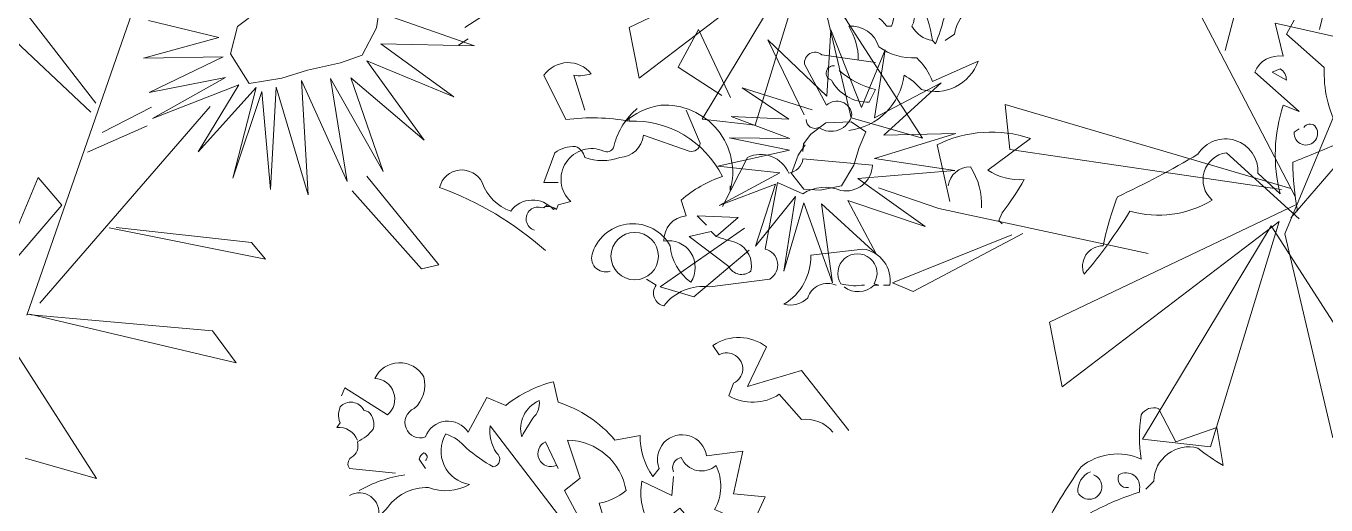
# Model space of a CAD drawing. Header units: millimetres. Extents: x 2033 to 2295, y 1536 to 1691.
# Drawn here: x 2144.6568 to 2145.1548, y 1628.4369 to 1628.6204 of the extents above; entities that cross this region are included whole.
import ezdxf

# ---------------------------------------------------------------- set-up
doc = ezdxf.new("R2010")
doc.units = ezdxf.units.MM
doc.layers.add('Verde', color=58, linetype='Continuous', lineweight=13)

# ---------------------------------------------------------------- blocks, each defined once
blk = doc.blocks.new('verdess')
at = {"lineweight": 0}
for points in [[(737.21988, 507.70008), (737.21686, 507.70673), (737.21625, 507.70734, -0.240921), (737.23501, 507.69826), (737.23683, 507.69826, 0.236053), (737.23501, 507.71581, -0.5), (737.2447, 507.69826, 0.236053), (737.25256, 507.69281, 0.211075), (737.23562, 507.72065, 0.162277), (737.23501, 507.7146), (737.2338, 507.7146, -0.383194), (737.22836, 507.70613, -0.056625), (737.22049, 507.70794), (737.21928, 507.70794)], [(737.39297, 507.62443), (737.36513, 507.64984, 0.636124), (737.35968, 507.63169, -0.212875), (737.32821, 507.62745, -0.040161), (737.31066, 507.60324, -0.538727), (737.31792, 507.61414, -0.038391), (737.32337, 507.6329, 0.023422), (737.35424, 507.64924, -0.778931), (737.37723, 507.64198), (737.38571, 507.63411, -0.14267), (737.38692, 507.668), (737.39297, 507.66558), (737.37602, 507.68071, -0.349304), (737.38692, 507.68676), (737.38389, 507.69947), (737.41052, 507.69342, -0.186783), (737.42141, 507.69826), (737.41355, 507.71399), (737.40447, 507.71218), (737.40084, 507.69705)], [(737.26588, 507.70431, 0.651581), (737.25922, 507.71097, -0.045349), (737.25377, 507.6916), (737.25256, 507.69281)], [(737.2574, 507.69281), (737.26104, 507.69523, -0.365204), (737.27496, 507.70794)], [(737.22412, 507.68555, 0.143021), (737.22049, 507.69826, -0.358047), (737.23199, 507.69039, 0.172546), (737.24651, 507.68616, -0.123093), (737.25256, 507.67708), (737.27011, 507.68495, -0.40274), (737.24833, 507.67405, 0.082748), (737.24167, 507.6795, -0.343094), (737.22049, 507.65832)], [(737.39236, 507.62745, -0.04158), (737.39055, 507.64621, 0.012192), (737.4081, 507.65348, 0.248367), (737.4081, 507.65892, -0.13884), (737.40265, 507.68252), (737.38813, 507.69523), (737.39115, 507.70068)], [(737.20415, 507.66255, 0.566177), (737.20899, 507.65953, 0.534058), (737.2217, 507.66437, 0.630219), (737.21202, 507.668), (737.20354, 507.68373, -0.679398), (737.2102, 507.68737), (737.23078, 507.68434)], [(737.11942, 507.66618), (737.11518, 507.6795, 0.123093), (737.12184, 507.6801, 0.499542), (737.10369, 507.6795), (737.11216, 507.66255, -0.074951), (737.13637, 507.66195, -0.294968), (737.17207, 507.64077, 0.096375), (737.15634, 507.63169), (737.15815, 507.62564, 0.398468), (737.14968, 507.61595, -0.659393), (737.15997, 507.60022, -0.217575), (737.1521, 507.61414, 0.649521), (737.12245, 507.61172, 0.661377), (737.1291, 507.60445)], [(737.21504, 507.68313, 0.926025), (737.21383, 507.67768, 0.286789), (737.22836, 507.66921), (737.23078, 507.67405, -0.120178), (737.21686, 507.68131)], [(737.38268, 507.68071), (737.38813, 507.67768, 0.276978), (737.38571, 507.68192), (737.38268, 507.68071)], [(737.13637, 507.66376), (737.13637, 507.66195), (737.13637, 507.66376), (737.13455, 507.66134, -0.162277), (737.14847, 507.668, -0.516235), (737.1751, 507.63532), (737.1751, 507.63713)], [(737.10005, 507.62019, -1.044418), (737.10308, 507.62866, -0.323349), (737.10853, 507.62806), (737.10913, 507.62987), (737.11397, 507.63108, -0.840088), (737.12668, 507.65045, 0.4142), (737.13031, 507.65166, -0.154678), (737.13879, 507.66618), (737.13939, 507.66679)], [(737.15815, 507.66618), (737.1636, 507.65348, -0.489075), (737.15936, 507.65045), (737.14181, 507.6565, -0.380188), (737.13273, 507.64803, -0.181808), (737.11942, 507.64803, 0.224854), (737.11579, 507.65226, 0.162277), (737.10792, 507.64984), (737.10369, 507.63835), (737.10913, 507.63835)], [(737.39478, 507.65953, -0.442368), (737.39902, 507.66013, -1.516525), (737.39115, 507.65771), (737.39297, 507.65892)], [(737.25922, 507.63108), (737.25438, 507.65287, -0.198578), (737.29009, 507.65529), (737.27375, 507.64319, 0.173447), (737.28766, 507.63956, -0.044205), (737.27919, 507.62685), (737.27798, 507.62382), (737.27919, 507.62261)], [(737.14302, 507.60143), (737.14665, 507.59901, 0.54657), (737.14968, 507.59114, -0.272095), (737.16723, 507.5984), (737.19023, 507.60143, 0.677032), (737.18841, 507.61293), (737.19325, 507.63835), (737.20294, 507.63411, -0.248367), (737.21746, 507.63532, 0.452606), (737.22957, 507.645), (737.20294, 507.64742, -0.333328), (737.19749, 507.64198, 0.430618), (737.18176, 507.64803), (737.17207, 507.62927)], [(737.10429, 507.61232, 0.094757), (737.06374, 507.63653, -0.699951), (737.08008, 507.63835, 0.222214), (737.09098, 507.62745, -0.480621), (737.10732, 507.62806), (737.10792, 507.62866)], [(737.25862, 507.63713, -0.388977), (737.26709, 507.6444, -0.162277), (737.27132, 507.62866)], [(737.16965, 507.61777, 0.021729), (737.17752, 507.61535, -0.356949), (737.18297, 507.60445, -0.482147), (737.17449, 507.60627), (737.15936, 507.61777), (737.16784, 507.61958), (737.16965, 507.61777)], [(737.21565, 507.59901, 0.453766), (737.20475, 507.59417, -0.265564), (737.19567, 507.59175, 0.264557), (737.20596, 507.61051), (737.22593, 507.61293, -0.415939), (737.23622, 507.59901), (737.2338, 507.59901)], [(737.21867, 507.5984, 0.366302), (737.23017, 507.59901), (737.23199, 507.59901), (737.23017, 507.59961, 1.810471), (737.21746, 507.59961, 0.099014), (737.22533, 507.59901), (737.22654, 507.59901)], [(737.22049, 507.54333), (737.20233, 507.56633), (737.18176, 507.56027), (737.18902, 507.5754, 0.323273), (737.16844, 507.57601), (737.17086, 507.57238, -1.034378), (737.17631, 507.56149), (737.17449, 507.55664, 0.280991), (737.19386, 507.55725), (737.20233, 507.54757, -0.26123), (737.21444, 507.54272)], [(737.12789, 507.5052), (737.12487, 507.51549, 0.118973), (737.13516, 507.52033, 0.363647), (737.11276, 507.5397), (737.1176, 507.52517), (737.11155, 507.52033), (737.12063, 507.50339, -0.5)], [(737.18236, 507.5046), (737.18841, 507.51791), (737.17631, 507.51912), (737.17994, 507.53546), (737.16602, 507.53365, 1.125015), (737.14786, 507.5288), (737.14544, 507.52578, -0.162277), (737.1406, 507.54151), (737.13092, 507.5397, 0.14122), (737.10913, 507.55422), (737.10732, 507.56209, 0.106674), (737.08916, 507.55301), (737.0819, 507.55604), (737.07464, 507.54272, 0.62291), (737.0583, 507.54091, -0.972748), (737.05406, 507.5518, 0.276978), (737.05769, 507.56391, 0.613373), (737.03893, 507.5633, -0.688248), (737.04377, 507.54938), (737.02743, 507.55967), (737.02622, 507.55664)], [(737.03227, 507.5397, 0.326447), (737.0244, 507.54454), (737.02561, 507.54636, -0.099014), (737.02501, 507.54999), (737.02561, 507.55241, -0.522827), (737.03469, 507.5512), (737.03651, 507.55059, -0.276978), (737.03832, 507.54393, -0.123093), (737.03227, 507.53909, -0.350769), (737.02985, 507.53304, 0.4142), (737.02925, 507.5288), (737.0468, 507.52699)], [(737.09582, 507.54212), (737.09521, 507.54091, -0.369919), (737.10187, 507.55483, -0.265564), (737.09945, 507.54817), (737.09582, 507.54212)], [(737.28766, 507.4816), (737.27556, 507.48765, -0.357925), (737.29432, 507.5046, -0.02861), (737.30945, 507.52941, -0.284912), (737.33245, 507.53244, -0.072906), (737.33245, 507.54938, -0.350769), (737.33911, 507.5518), (737.34576, 507.53909), (737.3615, 507.54454), (737.36392, 507.53002, -0.042465), (737.35424, 507.53667, 0.482147), (737.33729, 507.52396), (737.33426, 507.52094)], [(737.06798, 507.49068), (737.06314, 507.50218, -0.563461), (737.07282, 507.50157), (737.07948, 507.49794, -0.132751), (737.08734, 507.5052, 0.770752), (737.11095, 507.50883), (737.08311, 507.54515, 0.176163), (737.08553, 507.53486, -0.659393), (737.08432, 507.52941, -0.051254), (737.07403, 507.53667, 0.123093), (737.06616, 507.54212, 0.535172), (737.07524, 507.52275, -0.225418), (737.05951, 507.52154, 0.260452), (737.04317, 507.51307), (737.03469, 507.5046, 1.152542), (737.02925, 507.51852)], [(737.10853, 507.53002, -1), (737.10429, 507.53909), (737.10913, 507.5288)], [(737.0583, 507.53183, 0.618027), (737.05769, 507.53486, 0.162277), (737.05587, 507.53244), (737.0583, 507.5288)], [(737.15331, 507.52759, -0.480621), (737.15634, 507.53304, 0.516449), (737.16965, 507.53002, -0.249695), (737.16905, 507.51307, -0.105927), (737.17812, 507.50762), (737.17026, 507.49733), (737.15573, 507.51367, -0.054871), (737.14484, 507.50641, -0.192581), (737.14121, 507.52396), (737.15271, 507.51852), (737.15331, 507.52578)], [(737.05043, 507.52638, 0.093063), (737.03288, 507.52033)], [(737.32761, 507.52154, -0.618027), (737.32398, 507.52638, -0.649872), (737.33184, 507.52094), (737.33184, 507.51973, 0.048447), (737.31308, 507.51186, 0.291199), (737.31308, 507.50762, -0.493149), (737.31611, 507.48463, -0.073044), (737.29674, 507.49673, 0.819794), (737.28282, 507.49128, 0.07692), (737.29311, 507.47494, 0.333328), (737.29311, 507.47857), (737.29069, 507.47978)], [(737.31308, 507.52759, 0.326447), (737.30824, 507.51973, 1.475342), (737.31429, 507.52638)]]:
    blk.add_lwpolyline(points, format="xyb", dxfattribs=at)
for points in [[(737.07464, 507.69342), (737.071, 507.691)], [(737.1049, 507.62987), (737.10369, 507.62866), (737.1049, 507.62987)], [(737.16965, 507.61777), (737.17812, 507.62503), (737.16239, 507.62564), (737.16602, 507.622)]]:
    blk.add_lwpolyline(points, dxfattribs=at)
blk.add_circle((737.13848, 507.6102), 0.00908, dxfattribs=at)

msp = doc.modelspace()

# ---------------------------------------------------------------- linework, layer by layer
at = {"layer": 'Verde', "color": 86, "linetype": 'Continuous'}
for p, q in [((2145.15078, 1628.74369), (2145.11615, 1628.61102)), ((2144.72151, 1628.69452), (2144.65708, 1628.50962)), ((2145.08832, 1628.66001), (2145.14301, 1628.55515)), ((2144.8249, 1628.61991), (2144.87617, 1628.65283)), ((2144.96212, 1628.65528), (2144.88783, 1628.61989)), ((2144.89162, 1628.60044), (2144.95677, 1628.6501)), ((2144.91578, 1628.58472), (2144.95431, 1628.64877)), ((2144.95677, 1628.6501), (2144.93615, 1628.58244)), ((2144.95431, 1628.64877), (2145.00015, 1628.57742)), ((2144.97286, 1628.58517), (2144.95843, 1628.64637)), ((2144.68358, 1628.5909), (2144.64916, 1628.63522)), ((2144.64833, 1628.61882), (2144.68157, 1628.58734)), ((2144.88783, 1628.61989), (2144.89162, 1628.60044)), ((2144.91439, 1628.61913), (2144.90665, 1628.60462)), ((2144.92668, 1628.59299), (2144.91439, 1628.61913)), ((2144.90665, 1628.60462), (2144.92336, 1628.59375)), ((2145.13899, 1628.54078), (2145.16367, 1628.60008)), ((2144.72728, 1628.58953), (2144.66202, 1628.51421)), ((2144.68592, 1628.57962), (2144.70482, 1628.58926)), ((2145.03189, 1628.59029), (2145.0337, 1628.57304)), ((2145.14125, 1628.5582), (2145.03189, 1628.59029)), ((2144.68038, 1628.57204), (2144.70317, 1628.58221)), ((2144.93615, 1628.58244), (2144.91578, 1628.58472)), ((2145.00015, 1628.57742), (2144.97286, 1628.58517)), ((2145.17534, 1628.58649), (2145.14131, 1628.5469)), ((2145.0337, 1628.57304), (2145.13778, 1628.55778)), ((2144.64206, 1628.51595), (2144.66139, 1628.5624)), ((2144.66139, 1628.5624), (2144.67053, 1628.55176)), ((2144.81496, 1628.52891), (2144.78729, 1628.56286)), ((2144.78169, 1628.5572), (2144.80823, 1628.52736)), ((2144.67053, 1628.55176), (2144.64388, 1628.52074)), ((2145.00651, 1628.5505), (2145.0866, 1628.53324)), ((2145.1437, 1628.55216), (2145.04886, 1628.50698)), ((2144.74853, 1628.53113), (2144.68866, 1628.54306)), ((2144.69131, 1628.54315), (2144.74311, 1628.53741)), ((2144.93196, 1628.54298), (2144.89976, 1628.52048)), ((2145.0537, 1628.48214), (2145.13687, 1628.54554)), ((2145.08454, 1628.46208), (2145.13373, 1628.54385)), ((2145.13687, 1628.54554), (2145.11055, 1628.45917)), ((2145.13373, 1628.54385), (2145.19225, 1628.45275)), ((2144.74311, 1628.53741), (2144.74853, 1628.53113)), ((2144.98877, 1628.52203), (2145.03448, 1628.54035)), ((2145.03864, 1628.54096), (2144.99661, 1628.51872)), ((2145.15741, 1628.46266), (2145.13899, 1628.54078)), ((2144.91265, 1628.5167), (2144.93378, 1628.53457)), ((2144.80823, 1628.52736), (2144.81496, 1628.52891)), ((2144.63794, 1628.51835), (2144.68378, 1628.447)), ((2144.89976, 1628.52048), (2144.91265, 1628.5167)), ((2144.99661, 1628.51872), (2144.98877, 1628.52203)), ((2144.65733, 1628.50987), (2144.72828, 1628.50357)), ((2144.73727, 1628.49133), (2144.65824, 1628.50994)), ((2144.72828, 1628.50357), (2144.73727, 1628.49133)), ((2145.04886, 1628.50698), (2145.0537, 1628.48214)), ((2145.11055, 1628.45917), (2145.08454, 1628.46208)), ((2144.68378, 1628.447), (2144.65649, 1628.45476))]:
    msp.add_line(p, q, dxfattribs=at)
at = {"layer": 'Verde', "color": 221, "linetype": 'Continuous'}
for p, q in [((2144.7037, 1628.62254), (2144.73062, 1628.61601)), ((2144.82865, 1628.61283), (2144.79756, 1628.6237)), ((2144.73062, 1628.61601), (2144.7018, 1628.60809)), ((2144.79277, 1628.61356), (2144.82865, 1628.61283)), ((2144.82066, 1628.59325), (2144.79277, 1628.61356)), ((2144.7018, 1628.60809), (2144.73228, 1628.60864)), ((2144.73228, 1628.60864), (2144.70401, 1628.59499)), ((2144.78733, 1628.60701), (2144.82066, 1628.59325)), ((2144.80933, 1628.57671), (2144.78733, 1628.60701)), ((2144.70401, 1628.59499), (2144.73318, 1628.60065)), ((2144.73318, 1628.60065), (2144.70524, 1628.58498)), ((2144.70524, 1628.58498), (2144.73833, 1628.59788)), ((2144.73833, 1628.59788), (2144.72268, 1628.57226)), ((2144.76233, 1628.59951), (2144.77986, 1628.5608)), ((2144.76481, 1628.55578), (2144.76233, 1628.59951)), ((2144.77342, 1628.60026), (2144.79363, 1628.56471)), ((2144.77986, 1628.5608), (2144.77342, 1628.60026)), ((2144.78126, 1628.60052), (2144.80933, 1628.57671)), ((2144.79363, 1628.56471), (2144.78126, 1628.60052)), ((2144.72268, 1628.57226), (2144.74499, 1628.5968)), ((2144.74499, 1628.5968), (2144.73598, 1628.56217)), ((2144.73598, 1628.56217), (2144.74712, 1628.59527)), ((2144.74712, 1628.59527), (2144.75049, 1628.55773)), ((2144.75049, 1628.55773), (2144.75266, 1628.59694)), ((2144.75266, 1628.59694), (2144.76481, 1628.55578))]:
    msp.add_line(p, q, dxfattribs=at)
at = {"layer": 'Verde', "color": 50, "linetype": 'Continuous'}
for p, q in [((2144.96503, 1628.61901), (2144.96362, 1628.59354)), ((2144.9768, 1628.5892), (2144.96503, 1628.61901)), ((2144.94095, 1628.61511), (2144.95485, 1628.58634)), ((2144.96362, 1628.59354), (2144.94095, 1628.61511)), ((2144.98593, 1628.61135), (2144.9768, 1628.5892)), ((2144.98177, 1628.58524), (2144.98593, 1628.61135)), ((2145.00733, 1628.59867), (2144.98177, 1628.58524)), ((2144.98544, 1628.57857), (2145.00733, 1628.59867)), ((2144.93106, 1628.59667), (2144.94902, 1628.58473)), ((2144.95796, 1628.58832), (2144.93106, 1628.59667)), ((2144.92689, 1628.58576), (2144.94936, 1628.57736)), ((2144.94902, 1628.58473), (2144.92689, 1628.58576)), ((2144.92613, 1628.57759), (2144.94925, 1628.57286)), ((2144.94936, 1628.57736), (2144.92613, 1628.57759)), ((2144.98181, 1628.56959), (2145.01303, 1628.57926)), ((2145.01303, 1628.57926), (2144.98544, 1628.57857)), ((2144.94925, 1628.57286), (2144.92184, 1628.56668)), ((2145.01262, 1628.56503), (2144.98181, 1628.56959)), ((2144.92184, 1628.56668), (2144.9456, 1628.56418)), ((2144.9456, 1628.56418), (2144.92231, 1628.55165)), ((2144.97541, 1628.562), (2145.01262, 1628.56503)), ((2144.92231, 1628.55165), (2144.94395, 1628.55985)), ((2144.94395, 1628.55985), (2144.93623, 1628.53606)), ((2145.00122, 1628.54357), (2144.97541, 1628.562)), ((2145.00651, 1628.5505), (2144.98338, 1628.55841)), ((2144.93623, 1628.53606), (2144.95156, 1628.55507)), ((2144.95156, 1628.55507), (2144.94713, 1628.52647)), ((2144.94713, 1628.52647), (2144.95477, 1628.55272)), ((2144.95477, 1628.55272), (2144.96568, 1628.52197)), ((2144.97162, 1628.55359), (2145.00122, 1628.54357)), ((2144.98243, 1628.53312), (2144.97162, 1628.55359)), ((2144.96146, 1628.55222), (2144.98243, 1628.53312)), ((2144.96568, 1628.52197), (2144.96146, 1628.55222))]:
    msp.add_line(p, q, dxfattribs=at)
for points in [[(2144.75804, 1628.63172), (2144.7645, 1628.63541), (2144.76995, 1628.63835), (2144.78074, 1628.63852), (2144.7881, 1628.63422), (2144.79244, 1628.62885), (2144.79099, 1628.61968), (2144.78558, 1628.60919), (2144.77729, 1628.60637), (2144.76468, 1628.60354), (2144.75479, 1628.60043), (2144.74224, 1628.59845), (2144.73514, 1628.60981), (2144.73785, 1628.62025), (2144.74615, 1628.62644)], [(2144.9543, 1628.57239), (2144.95466, 1628.57531), (2144.9574, 1628.579), (2144.96313, 1628.58336), (2144.97291, 1628.58368), (2144.97845, 1628.57991), (2144.976, 1628.57392), (2144.97396, 1628.5671), (2144.9692, 1628.5592), (2144.96105, 1628.55755), (2144.95472, 1628.55793), (2144.95005, 1628.56394), (2144.95254, 1628.57095), (2144.95527, 1628.57492)]]:
    msp.add_lwpolyline(points, dxfattribs=at)

# ---------------------------------------------------------------- block references
at = {"layer": 'Verde'}
msp.add_blockref('verdess', (1407.75147, 1120.92204), dxfattribs=at)

doc.saveas('drawing.dxf')
